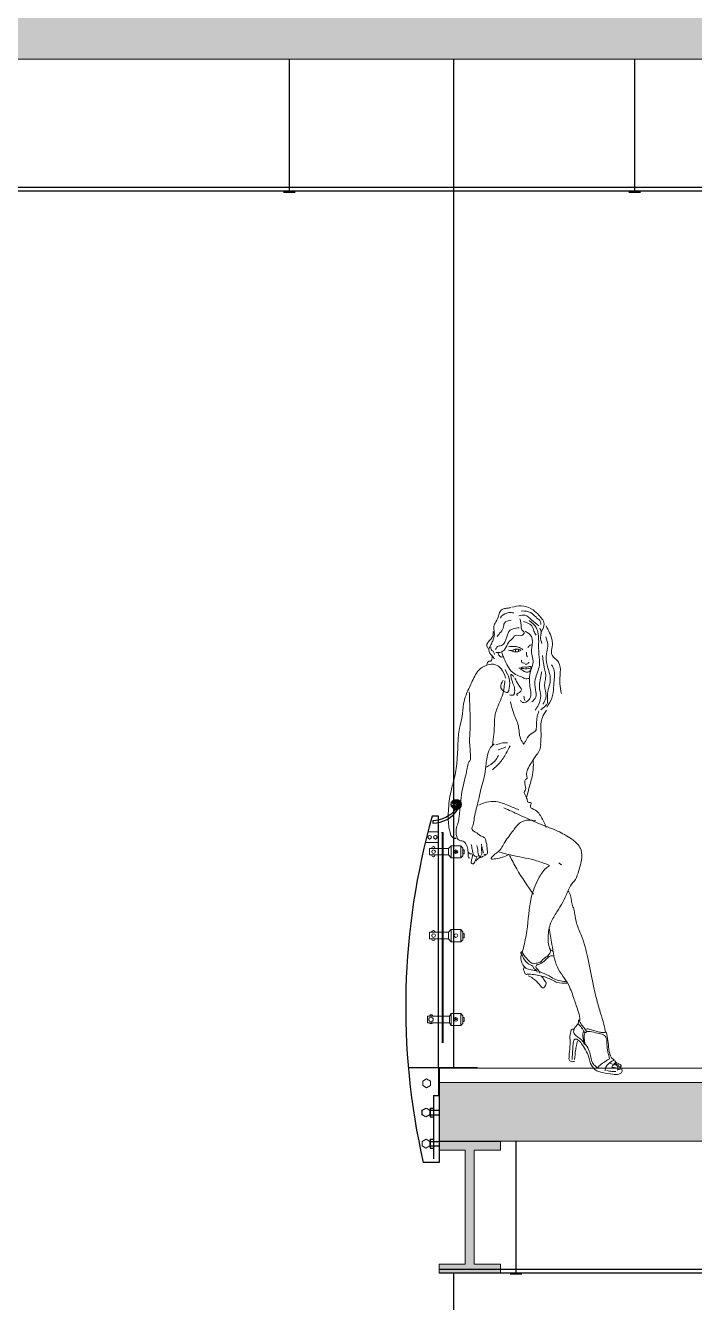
# Model space of a CAD drawing. Header units: millimetres. Extents: x 1135 to 1350, y 205 to 283.
# Drawn here: x 1310.189 to 1312.478, y 224.348 to 228.715 of the extents above; entities that cross this region are included whole.
import ezdxf

# ---------------------------------------------------------------- set-up
doc = ezdxf.new("R2010")
doc.units = ezdxf.units.MM
doc.header["$LTSCALE"] = 10
doc.layers.get('0').update_dxf_attribs({"color": 90})
for name, color, linetype in [('CIEL', 8, 'Continuous'), ('ESCALERA', 90, 'Continuous'), ('FONDO', 8, 'Continuous')]:
    doc.layers.add(name, color=color, linetype=linetype)
for name, color, linetype, lineweight in [('cinza 03', 252, 'Continuous', 13), ('HACHT', 90, 'Continuous', 9), ('linha estutura', 252, 'Continuous', 13), ('Pilares', 16, 'Continuous', 20), ('pn 02', 16, 'Continuous', 20), ('PN-03', 180, 'Continuous', 30), ('TEXTOS', 90, 'Continuous', 9)]:
    doc.layers.add(name, color=color, linetype=linetype, lineweight=lineweight)

# ---------------------------------------------------------------- blocks, each defined once
blk = doc.blocks.new('VIGA')
at = {"layer": 'Pilares'}
blk.add_hatch(color=256, dxfattribs=at).paths.add_polyline_path([(0.21, 0), (0, 0), (0, -0.03), (0.09, -0.03), (0.09, -0.42), (0, -0.42), (0, -0.45), (0.21, -0.45), (0.21, -0.42), (0.12, -0.42), (0.12, -0.03), (0.21, -0.03)])
at = {"layer": 'Pilares', "linetype": 'Continuous'}
for p, q in [((0, -0.03), (0.09, -0.03)), ((0.09, -0.03), (0.09, -0.42)), ((0.12, -0.03), (0.12, -0.42)), ((0.12, -0.03), (0.21, -0.03)), ((0, -0.42), (0.09, -0.42)), ((0.12, -0.42), (0.21, -0.42))]:
    blk.add_line(p, q, dxfattribs=at)
for points in [[(0.21, -0.03), (0.21, 0), (0, 0), (0, -0.03)], [(0, -0.42), (0, -0.45), (0.21, -0.45), (0.21, -0.42)]]:
    blk.add_lwpolyline(points, dxfattribs=at)

msp = doc.modelspace()

# ---------------------------------------------------------------- hatches: boundary and pattern name
at = {"layer": 'cinza 03'}
h = msp.add_hatch(dxfattribs=at)
h.set_pattern_fill('LINE', color=256, scale=0.014873, angle=90, style=0)
h.set_pattern_definition([(90, (-1952.9160344, -1205.7779192), (0.0018591344764, 1e-19), [])])
h.paths.add_polyline_path([(1311.6193, 225.8898), (1311.6126, 225.8898), (1311.6126, 225.9549), (1311.6193, 225.9549)])
h.paths.add_polyline_path([(1311.6193, 225.3161), (1311.6126, 225.3161), (1311.6126, 225.8898), (1311.6193, 225.8898)])
h.paths.add_polyline_path([(1311.6193, 225.2365), (1311.6126, 225.2365), (1311.6126, 225.3161), (1311.6193, 225.3161)])
h = msp.add_hatch(color=256, dxfattribs=at)
edge = h.paths.add_edge_path()
edge.add_arc((1311.6618, 225.8898), 0.00205, 0, 360)
at = {"layer": 'ESCALERA', "ltscale": 0.1}
h = msp.add_hatch(color=256, dxfattribs=at)
h.paths.add_polyline_path([(1311.6618, 226.0686, -0.429246), (1311.6799, 226.0514, -0.019142), (1311.6798, 226.0501), (1311.6618, 226.0501)])
h.paths.add_polyline_path([(1311.6618, 226.0686), (1311.6618, 226.0501), (1311.6456, 226.0501, -0.019142), (1311.6456, 226.0514, -0.399339)])
h.paths.add_polyline_path([(1311.6618, 226.0501), (1311.6798, 226.0501, -0.406762), (1311.6618, 226.0343)])
h.paths.add_polyline_path([(1311.6456, 226.0514, -0.060174), (1311.646, 226.0555), (1311.6618, 226.0479), (1311.6618, 226.0343, -0.399339)])
at = {"layer": 'HACHT'}
h = msp.add_hatch(color=256, dxfattribs=at)
h.paths.add_polyline_path([(1314.7287, 228.8), (1306.7287, 228.8), (1306.7287, 228.6), (1306.8337, 228.6), (1314.7287, 228.6)])
h.paths.add_polyline_path([(1306.7287, 228.8), (1303.7287, 228.8), (1303.7287, 228.6), (1306.7287, 228.6)])
h.paths.add_polyline_path([(1317.4037, 228.8), (1314.7287, 228.8), (1314.7287, 228.6), (1314.8337, 228.6), (1317.4037, 228.6)])
h.paths.add_polyline_path([(1322.7287, 229.0833), (1322.7287, 229.4059), (1322.6587, 229.4059), (1322.6587, 229.2206), (1322.3887, 229.2206), (1322.3887, 229.0353), (1322.1187, 229.0353), (1322.1187, 228.8), (1318.2287, 228.8), (1318.2287, 228.6), (1322.0244, 228.6)])
h.paths.add_polyline_path([(1324.6001, 230.3676), (1325.4787, 230.3676), (1325.4787, 230.5176), (1324.2787, 230.5176), (1324.2787, 230.3324), (1324.0087, 230.3324), (1324.0087, 230.1471), (1323.7387, 230.1471), (1323.7387, 229.9618), (1323.4687, 229.9618), (1323.4687, 229.7765), (1323.1987, 229.7765), (1323.1987, 229.5912), (1322.9287, 229.5912), (1322.9287, 229.4059), (1322.7287, 229.4059), (1322.7287, 229.0833)])
h.paths.add_polyline_path([(1314.7287, 231.95), (1306.7287, 231.95), (1306.7287, 231.8), (1306.8087, 231.8), (1314.7287, 231.8)])
msp.add_hatch(color=256, dxfattribs=at).paths.add_polyline_path([(1314.7287, 225.1), (1311.6037, 225.1), (1311.6037, 224.9), (1314.7287, 224.9)])

# ---------------------------------------------------------------- linework, layer by layer
msp.add_spline([(1311.6443, 225.9448), (1311.6528, 225.9369), (1311.6628, 225.9357)], degree=3)
at = {"layer": 'CIEL'}
for p, q in [((1304.0097, 228.1625), (1317.2227, 228.1625)), ((1304.0097, 228.15), (1317.2227, 228.15)), ((1311.0719, 228.1457), (1311.1117, 228.1457)), ((1312.2531, 228.1457), (1312.2929, 228.1457)), ((1311.6037, 224.4625), (1316.7227, 224.4625)), ((1311.6037, 224.45), (1316.7227, 224.45)), ((1311.8473, 224.4457), (1311.8871, 224.4457))]:
    msp.add_line(p, q, dxfattribs=at)
at = {"layer": 'cinza 03'}
for p, q in [((1311.6015, 225.9574), (1311.5659, 225.9574)), ((1311.6181, 225.9549), (1311.6126, 225.9549)), ((1311.6015, 225.9214), (1311.5568, 225.9214)), ((1311.6361, 225.9012), (1311.5715, 225.9012)), ((1311.5715, 225.9012), (1311.5715, 225.8786)), ((1311.6454, 225.9104), (1311.6361, 225.9012)), ((1311.6361, 225.8786), (1311.6361, 225.9012)), ((1311.6783, 225.9104), (1311.6454, 225.9104)), ((1311.6454, 225.9104), (1311.6454, 225.8689)), ((1311.685, 225.9022), (1311.6783, 225.9104)), ((1311.6783, 225.9104), (1311.6783, 225.8689)), ((1311.685, 225.9022), (1311.685, 225.8754)), ((1311.6895, 225.8966), (1311.685, 225.8966)), ((1311.6895, 225.8966), (1311.6895, 225.8825)), ((1311.5715, 225.8786), (1311.6361, 225.8786)), ((1311.6361, 225.8786), (1311.6454, 225.8689)), ((1311.6783, 225.8689), (1311.6454, 225.8689)), ((1311.6783, 225.8689), (1311.685, 225.8754)), ((1311.6895, 225.8825), (1311.685, 225.8825)), ((1311.6361, 225.6144), (1311.5715, 225.6144)), ((1311.5715, 225.6144), (1311.5715, 225.5918)), ((1311.5715, 225.5918), (1311.6361, 225.5918)), ((1311.6454, 225.6236), (1311.6361, 225.6144)), ((1311.6361, 225.5918), (1311.6361, 225.6144)), ((1311.6361, 225.5918), (1311.6454, 225.5821)), ((1311.6783, 225.6236), (1311.6454, 225.6236)), ((1311.6454, 225.6236), (1311.6454, 225.5821)), ((1311.685, 225.6154), (1311.6783, 225.6236)), ((1311.6783, 225.6236), (1311.6783, 225.5821)), ((1311.6783, 225.5821), (1311.685, 225.5886)), ((1311.685, 225.6154), (1311.685, 225.5886)), ((1311.6895, 225.6098), (1311.685, 225.6098)), ((1311.6895, 225.5957), (1311.685, 225.5957)), ((1311.6895, 225.6098), (1311.6895, 225.5957)), ((1311.6783, 225.5821), (1311.6454, 225.5821)), ((1311.5644, 225.3274), (1311.6401, 225.3274)), ((1311.5644, 225.3274), (1311.5644, 225.3047)), ((1311.6454, 225.337), (1311.6401, 225.3274)), ((1311.6401, 225.3047), (1311.6401, 225.3274)), ((1311.6454, 225.337), (1311.6454, 225.2954)), ((1311.6783, 225.337), (1311.6454, 225.337)), ((1311.685, 225.3287), (1311.6783, 225.337)), ((1311.6783, 225.337), (1311.6783, 225.2954)), ((1311.685, 225.3287), (1311.685, 225.3019)), ((1311.6895, 225.3232), (1311.685, 225.3232)), ((1311.6895, 225.3232), (1311.6895, 225.3091)), ((1311.5644, 225.3047), (1311.6401, 225.3047)), ((1311.6454, 225.2954), (1311.6401, 225.3047)), ((1311.6783, 225.2954), (1311.6454, 225.2954)), ((1311.6783, 225.2954), (1311.685, 225.3019)), ((1311.6895, 225.3091), (1311.685, 225.3091))]:
    msp.add_line(p, q, dxfattribs=at)
for points in [[(1311.5717, 225.9455), (1311.5771, 225.9424), (1311.5771, 225.9362), (1311.5717, 225.933), (1311.5663, 225.9362), (1311.5663, 225.9424)], [(1311.5914, 225.9455), (1311.5968, 225.9424), (1311.5968, 225.9362), (1311.5914, 225.933), (1311.586, 225.9362), (1311.586, 225.9424)]]:
    msp.add_lwpolyline(points, close=True, dxfattribs=at)
for centre, radius in [((1311.5717, 225.9393), 0.00624), ((1311.5914, 225.9393), 0.00624), ((1311.5849, 225.89), 0.00624), ((1311.6618, 225.8898), 0.00624), ((1311.6618, 225.8898), 0.00205), ((1311.5849, 225.6031), 0.00624), ((1311.6618, 225.6029), 0.00624), ((1311.5764, 225.3161), 0.00764), ((1311.6618, 225.3163), 0.00624), ((1311.6618, 225.3163), 0.00205)]:
    msp.add_circle(centre, radius, dxfattribs=at)
for centre, radius, start, end in [((1311.8703, 226.578), 0.00557, 125.7061, 246.5369), ((1311.8703, 226.578), 0.00557, 314.7034, 57.7289), ((1311.8941, 226.2584), 0.0574, 324.0798, 357.7892), ((1311.5845, 225.901), 0.00604, 1.5964, 178.4036), ((1311.5845, 225.8787), 0.00604, 180.7566, 359.2434), ((1311.5845, 225.6142), 0.00604, 1.5964, 178.4036), ((1311.5845, 225.5919), 0.00604, 180.7566, 359.2434), ((1311.5768, 225.3274), 0.00487, 359.7703, 180.2297), ((1311.5761, 225.3057), 0.00487, 191.1496, 348.8504)]:
    msp.add_arc(centre, radius, start, end, dxfattribs=at)
for points in [[(1311.8497, 226.7245), (1311.8375, 226.7227), (1311.8239, 226.7203), (1311.8108, 226.7077), (1311.8056, 226.6913), (1311.7958, 226.6716), (1311.792, 226.6641), (1311.792, 226.6448), (1311.793, 226.6336), (1311.7873, 226.6102), (1311.7812, 226.5975), (1311.7737, 226.5797), (1311.785, 226.5595), (1311.7939, 226.5492)], [(1311.853, 226.7258), (1311.8843, 226.7304), (1311.9194, 226.7205), (1311.9415, 226.7029), (1311.9629, 226.6686), (1311.9515, 226.6373)], [(1311.8507, 226.6816), (1311.8273, 226.6716), (1311.8233, 226.6545), (1311.8111, 226.6367), (1311.8027, 226.6261)], [(1311.8592, 226.7063), (1311.8423, 226.7072), (1311.818, 226.6957), (1311.8136, 226.6888)], [(1311.9454, 226.6617), (1311.9206, 226.6828), (1311.898, 226.6983), (1311.8769, 226.6964)], [(1311.8943, 226.6416), (1311.8858, 226.6519), (1311.8849, 226.6598), (1311.8835, 226.6739), (1311.8807, 226.6861)], [(1311.8851, 226.7128), (1311.8957, 226.7128), (1311.9229, 226.7038), (1311.9385, 226.6888), (1311.951, 226.6763), (1311.9519, 226.6666)], [(1311.8929, 226.6772), (1311.9055, 226.6725), (1311.9215, 226.6617), (1311.9285, 226.6434), (1311.936, 226.6303)], [(1311.9125, 226.68), (1311.9362, 226.6564), (1311.9446, 226.6098), (1311.9454, 226.5641), (1311.9469, 226.5275), (1311.9331, 226.4794), (1311.9339, 226.4436), (1311.9354, 226.4184), (1311.9209, 226.4024)], [(1311.7709, 226.5853), (1311.7672, 226.5961), (1311.7733, 226.6078), (1311.7822, 226.6181), (1311.7887, 226.6294), (1311.7892, 226.6425)], [(1311.8776, 226.6554), (1311.8579, 226.652), (1311.8473, 226.6473), (1311.8354, 226.6248), (1311.8173, 226.5952), (1311.8036, 226.5911), (1311.7974, 226.5818)], [(1311.8965, 226.6396), (1311.8866, 226.6289), (1311.8645, 226.6289), (1311.8568, 226.6213), (1311.8416, 226.6053), (1311.8293, 226.5824), (1311.8156, 226.5725), (1311.798, 226.5709)], [(1311.8987, 226.6439), (1311.9195, 226.6259), (1311.9211, 226.5872), (1311.9211, 226.5648), (1311.9255, 226.5425), (1311.9155, 226.5017), (1311.9159, 226.4481), (1311.9119, 226.4097), (1311.8887, 226.4005), (1311.8819, 226.4077)], [(1311.9485, 226.6545), (1311.9532, 226.6404), (1311.951, 226.6236), (1311.9557, 226.6017)], [(1311.9697, 226.662), (1311.9904, 226.6137), (1311.9912, 226.5908), (1311.9889, 226.5664), (1312.0125, 226.5374), (1312.0186, 226.5038), (1312.0171, 226.4642), (1312.0224, 226.4306)], [(1311.7808, 226.5905), (1311.7817, 226.5811), (1311.7906, 226.5731), (1311.7934, 226.5642)], [(1311.8905, 226.5806), (1311.8822, 226.5863), (1311.8672, 226.5912), (1311.8509, 226.5916), (1311.8417, 226.5903)], [(1311.9231, 226.5992), (1311.916, 226.5958), (1311.9073, 226.5877)], [(1311.969, 226.6251), (1311.9759, 226.5923), (1311.9713, 226.5664), (1311.9736, 226.529), (1311.9843, 226.4764), (1311.9744, 226.4245), (1311.9744, 226.3986), (1311.9522, 226.3749)], [(1311.785, 226.5577), (1311.7812, 226.5419), (1311.7745, 226.5411), (1311.7669, 226.5299)], [(1311.8064, 226.5687), (1311.8087, 226.5618), (1311.8164, 226.5557), (1311.8217, 226.5557)], [(1311.8413, 226.5792), (1311.8508, 226.5776), (1311.8646, 226.5819), (1311.8784, 226.5812), (1311.8836, 226.5776)], [(1311.8527, 226.5753), (1311.8597, 226.5736), (1311.8707, 226.5731), (1311.8808, 226.5767)], [(1311.8869, 226.545), (1311.8861, 226.5416), (1311.8875, 226.5365), (1311.8913, 226.5353), (1311.896, 226.5345)], [(1311.9025, 226.5721), (1311.9033, 226.563), (1311.9059, 226.5557)], [(1311.9576, 226.5603), (1311.9637, 226.5198), (1311.9683, 226.4825), (1311.9652, 226.4649), (1311.966, 226.4489), (1311.969, 226.4146), (1311.9591, 226.394)], [(1311.8316, 226.4833), (1311.8158, 226.5156), (1311.797, 226.5291), (1311.7677, 226.5276), (1311.7399, 226.5103), (1311.715, 226.4675), (1311.6962, 226.4254), (1311.688, 226.3953), (1311.6827, 226.3518), (1311.6737, 226.3119), (1311.6699, 226.2856), (1311.6677, 226.2368), (1311.6662, 226.2157), (1311.6647, 226.1894), (1311.6534, 226.1305), (1311.6428, 226.0876), (1311.6353, 226.02), (1311.6391, 225.9651), (1311.6443, 225.9448)], [(1311.8233, 226.4763), (1311.8157, 226.4502), (1311.8385, 226.4342), (1311.8438, 226.4474), (1311.8434, 226.4819), (1311.8297, 226.5123)], [(1311.8763, 226.5172), (1311.8814, 226.5177), (1311.888, 226.5204), (1311.9032, 226.521)], [(1311.8818, 226.5141), (1311.8869, 226.5118), (1311.8928, 226.5079), (1311.9027, 226.504), (1311.9113, 226.5053), (1311.9167, 226.5108), (1311.9185, 226.5136)], [(1311.8849, 226.516), (1311.8931, 226.516), (1311.9016, 226.5152), (1311.9093, 226.5158), (1311.9159, 226.5176), (1311.9191, 226.5182)], [(1311.8986, 226.5314), (1311.9012, 226.5308), (1311.9051, 226.5316)], [(1311.9032, 226.521), (1311.9077, 226.5216), (1311.9122, 226.523), (1311.9206, 226.5211)], [(1311.9063, 226.5335), (1311.9103, 226.5359), (1311.9126, 226.5367)], [(1311.9331, 226.3741), (1311.9438, 226.3925), (1311.9515, 226.423), (1311.9469, 226.4527), (1311.9538, 226.5015), (1311.9538, 226.5046)], [(1311.9728, 226.3841), (1311.9896, 226.4153), (1311.9957, 226.4512), (1311.998, 226.4802), (1311.998, 226.5092), (1311.9889, 226.529)], [(1311.7866, 226.2553), (1311.7914, 226.2913), (1311.793, 226.3206), (1311.7959, 226.3599), (1311.8109, 226.4001), (1311.8217, 226.429), (1311.8289, 226.4742)], [(1311.845, 226.4266), (1311.8578, 226.4254), (1311.8626, 226.4398), (1311.851, 226.4827), (1311.8502, 226.4963), (1311.8602, 226.4871)], [(1311.8634, 226.4827), (1311.8766, 226.4594), (1311.8839, 226.4382), (1311.8702, 226.4258), (1311.8726, 226.4242)], [(1311.7074, 226.4369), (1311.7096, 226.3714), (1311.7104, 226.321), (1311.7085, 226.2626), (1311.7115, 226.21), (1311.7111, 226.2056), (1311.7055, 226.1958), (1311.6999, 226.1749), (1311.6961, 226.1558), (1311.6823, 226.0947), (1311.6774, 226.0547), (1311.6725, 226.009), (1311.6692, 225.9901), (1311.6639, 225.9729), (1311.6628, 225.9486), (1311.6665, 225.934)], [(1311.8935, 226.4214), (1311.8973, 226.4069)], [(1311.8482, 226.4023), (1311.8592, 226.3629), (1311.8752, 226.3201), (1311.8827, 226.2762), (1311.8941, 226.258)], [(1311.7566, 225.881), (1311.7623, 225.8801), (1311.7682, 225.8826), (1311.7693, 225.8903), (1311.7668, 225.9142), (1311.7636, 225.9289), (1311.7621, 225.9346), (1311.7575, 225.9387), (1311.7457, 225.9446), (1311.7278, 225.9568), (1311.7171, 225.9652), (1311.7164, 225.9698), (1311.7194, 225.9779), (1311.7234, 225.9983), (1311.7369, 226.0584), (1311.7521, 226.1233), (1311.7602, 226.1541), (1311.7646, 226.1918), (1311.7682, 226.2126), (1311.777, 226.2411), (1311.7923, 226.2587)], [(1311.8466, 226.2522), (1311.8337, 226.2264), (1311.8104, 226.1928), (1311.7864, 226.1696)], [(1311.7984, 226.2556), (1311.8225, 226.2616), (1311.838, 226.2625)], [(1311.832, 226.2479), (1311.8061, 226.2376)], [(1311.807, 226.2186), (1311.7941, 226.1997), (1311.7657, 226.1791)], [(1311.7399, 226.0492), (1311.7657, 226.0587), (1311.7984, 226.0612), (1311.8406, 226.0483), (1311.8767, 226.0329)], [(1311.8414, 225.8785), (1311.8204, 225.871), (1311.7978, 225.8658), (1311.782, 225.8658), (1311.7918, 225.8785), (1311.8076, 225.8906), (1311.8294, 225.9229), (1311.858, 225.9627), (1311.8828, 225.9898), (1311.9106, 225.998), (1311.9347, 225.995)], [(1311.6665, 225.934), (1311.6732, 225.9287), (1311.69, 225.9238), (1311.6949, 225.9168), (1311.7025, 225.8984), (1311.7041, 225.8872), (1311.7108, 225.8826), (1311.7157, 225.8826)], [(1311.7138, 225.9149), (1311.7172, 225.8981), (1311.7209, 225.8826), (1311.7264, 225.8743), (1311.734, 225.8746)], [(1311.7334, 225.9113), (1311.7355, 225.9009), (1311.7374, 225.8832), (1311.7407, 225.874), (1311.7462, 225.8756)], [(1311.7487, 225.9152), (1311.7517, 225.9009), (1311.756, 225.8862)], [(1311.7487, 225.9052), (1311.7493, 225.8933), (1311.7499, 225.8817), (1311.7493, 225.8783)], [(1311.719, 225.881), (1311.7175, 225.8699), (1311.7143, 225.8598), (1311.7141, 225.8515), (1311.7218, 225.8482), (1311.7242, 225.8515), (1311.7297, 225.8639), (1311.7343, 225.8728)], [(1311.73, 225.8587), (1311.7349, 225.8636), (1311.7472, 225.8749)], [(1311.7435, 225.8685), (1311.7557, 225.8745), (1311.7655, 225.8794)], [(1311.8102, 225.8884), (1311.8615, 225.8756), (1311.9374, 225.8591), (1311.9795, 225.8436)], [(1311.8447, 225.8771), (1311.8695, 225.831), (1311.9267, 225.744)], [(1312.0134, 225.8518), (1312.0234, 225.8445)], [(1311.8928, 225.5601), (1311.9041, 225.6189), (1311.9192, 225.7327), (1311.9437, 225.7972), (1311.97, 225.8335), (1311.9819, 225.8426)], [(1311.8869, 225.5468), (1311.8846, 225.5466), (1311.8837, 225.5431), (1311.8857, 225.5406)], [(1311.8855, 225.5411), (1311.8961, 225.5204), (1311.9168, 225.5025), (1311.925, 225.4982), (1311.9273, 225.4929), (1311.9356, 225.4846), (1311.9393, 225.4793), (1311.9393, 225.4773)], [(1311.8956, 225.4936), (1311.8929, 225.4897), (1311.8949, 225.4807), (1311.9005, 225.4706), (1311.9057, 225.4706), (1311.9278, 225.4695), (1311.9507, 225.4658), (1311.9896, 225.4511), (1312.0072, 225.4428), (1312.041, 225.4398)], [(1311.9083, 225.4657), (1311.925, 225.4565), (1311.9471, 225.4352), (1311.9574, 225.4237)], [(1311.9544, 225.4636), (1311.9595, 225.4568), (1311.9671, 225.4464), (1311.9694, 225.4441)], [(1311.9694, 225.4441), (1311.97, 225.4389), (1311.9675, 225.4317), (1311.9645, 225.4265), (1311.9574, 225.4237)], [(1312.0546, 225.2738), (1312.0562, 225.2796), (1312.0652, 225.2841)], [(1312.082, 225.3152), (1312.0814, 225.3109), (1312.0798, 225.3038), (1312.0855, 225.2954), (1312.0964, 225.2796), (1312.1035, 225.2714), (1312.106, 225.2714), (1312.1084, 225.2738), (1312.1076, 225.2768)], [(1312.082, 225.3152), (1312.0861, 225.306), (1312.097, 225.2907), (1312.1024, 225.2836), (1312.1076, 225.2768)], [(1312.0546, 225.2738), (1312.0522, 225.2636), (1312.0522, 225.2407), (1312.0498, 225.2051), (1312.0483, 225.1812)], [(1312.0751, 225.2485), (1312.0683, 225.2485), (1312.0629, 225.2363), (1312.061, 225.2134), (1312.059, 225.1794)], [(1312.0673, 225.1788), (1312.0712, 225.2139), (1312.0746, 225.2319), (1312.0771, 225.2421)], [(1312.0729, 225.2603), (1312.0849, 225.2514), (1312.1058, 225.2294), (1312.1175, 225.208), (1312.1292, 225.1676), (1312.139, 225.1559), (1312.1487, 225.149)], [(1312.0751, 225.2485), (1312.0849, 225.2407), (1312.0975, 225.2241), (1312.1117, 225.1992), (1312.1224, 225.1656), (1312.138, 225.1442), (1312.1639, 225.1344), (1312.198, 225.1286), (1312.2185, 225.1286), (1312.2277, 225.1339)], [(1312.0989, 225.2768), (1312.0967, 225.2719), (1312.0967, 225.2526), (1312.1, 225.23)], [(1312.1046, 225.2281), (1312.1008, 225.2463), (1312.1011, 225.2659), (1312.1032, 225.2722)], [(1312.1076, 225.2755), (1312.1204, 225.2747), (1312.1457, 225.2692), (1312.1667, 225.263), (1312.176, 225.2526), (1312.1782, 225.2311), (1312.1874, 225.1814)], [(1312.0483, 225.1812), (1312.0534, 225.1734), (1312.0602, 225.1717), (1312.0669, 225.1723)], [(1312.1897, 225.165), (1312.2049, 225.1614), (1312.2146, 225.1559), (1312.2146, 225.1427)], [(1312.2, 225.1598), (1312.1975, 225.1578), (1312.1954, 225.1535), (1312.1963, 225.1529), (1312.2001, 225.152), (1312.2052, 225.1508), (1312.2098, 225.1508)], [(1312.2024, 225.1661), (1312.2038, 225.1639), (1312.2067, 225.1619)], [(1312.2052, 225.1745), (1312.2101, 225.1691), (1312.2183, 225.164), (1312.2235, 225.162), (1312.2264, 225.1582), (1312.2256, 225.1547), (1312.2244, 225.1525)], [(1312.2056, 225.1684), (1312.2087, 225.1651), (1312.2133, 225.1615), (1312.2189, 225.1599)], [(1312.2176, 225.1447), (1312.2211, 225.145), (1312.2243, 225.148), (1312.2235, 225.1516), (1312.2207, 225.1548), (1312.2158, 225.1567)], [(1312.2263, 225.1504), (1312.2286, 225.148), (1312.2297, 225.1421), (1312.2295, 225.1369), (1312.2277, 225.1339)], [(1312.1775, 225.1417), (1312.1951, 225.1383), (1312.2087, 225.1383)]]:
    msp.add_spline(points, degree=3, dxfattribs=at)
for points, knots in [([(1311.8186, 226.5708), (1311.8203, 226.5659), (1311.825, 226.5518), (1311.8352, 226.5303), (1311.849, 226.5068), (1311.8696, 226.4928), (1311.8865, 226.4876), (1311.8988, 226.4803), (1311.907, 226.4814), (1311.9123, 226.4822), (1311.9129, 226.4822)], [0, 0, 0, 0, 2.747753, 7.76383, 12.408811, 16.784181, 20.36461, 21.681587, 24.135206, 24.438173, 24.438173, 24.438173, 24.438173]), ([(1311.9453, 226.3716), (1311.9433, 226.3654), (1311.9368, 226.3448), (1311.9372, 226.3218), (1311.9356, 226.3059), (1311.9355, 226.3048)], [0, 0, 0, 0, 3.428463, 11.253443, 11.811227, 11.811227, 11.811227, 11.811227]), ([(1311.9716, 226.3742), (1311.9662, 226.3659), (1311.9568, 226.3514), (1311.95, 226.3234), (1311.9541, 226.2922), (1311.9519, 226.2687), (1311.9514, 226.2562)], [0, 0, 0, 0, 5.102086, 9.009601, 14.774021, 21.323103, 21.323103, 21.323103, 21.323103]), ([(1311.893, 226.2572), (1311.895, 226.2605), (1311.9023, 226.2719), (1311.9117, 226.2924), (1311.9307, 226.2983), (1311.9353, 226.3046), (1311.9355, 226.3048)], [0, 0, 0, 0, 2.016052, 7.128975, 11.160451, 11.293127, 11.293127, 11.293127, 11.293127]), ([(1311.9405, 226.2248), (1311.9396, 226.2235), (1311.9321, 226.2131), (1311.9202, 226.1957), (1311.9071, 226.1734), (1311.9007, 226.1553), (1311.9077, 226.1391), (1311.8963, 226.1374), (1311.8971, 226.1183), (1311.9041, 226.1033), (1311.8927, 226.0929), (1311.8983, 226.0849), (1311.9015, 226.0774), (1311.906, 226.0683), (1311.9051, 226.0567), (1311.9233, 226.0597), (1311.9102, 226.0393), (1311.9371, 226.0332), (1311.9514, 226.013), (1311.963, 225.9915), (1311.9688, 225.9759), (1311.9701, 225.9726)], [4.037049, 4.037049, 4.037049, 4.037049, 4.873636, 10.723395, 15.062069, 18.401388, 20.501092, 22.724512, 24.719669, 28.127557, 30.177908, 31.056629, 32.814071, 34.4709, 36.758364, 38.907547, 41.195012, 44.900717, 48.42612, 55.347837, 57.172262, 57.172262, 57.172262, 57.172262]), ([(1311.9027, 226.075), (1311.9056, 226.0855), (1311.9127, 226.1115), (1311.9237, 226.1484), (1311.9269, 226.1813), (1311.9261, 226.1982), (1311.9257, 226.2035)], [0.336252, 0.336252, 0.336252, 0.336252, 6.041574, 14.418684, 20.411296, 23.228444, 23.228444, 23.228444, 23.228444]), ([(1311.8256, 226.0394), (1311.843, 226.0317), (1311.8858, 226.0126), (1311.946, 225.9841), (1312.0086, 225.9628), (1312.0506, 225.9385), (1312.0791, 225.9169), (1312.0934, 225.8916), (1312.0924, 225.8656), (1312.0863, 225.8393), (1312.0789, 225.8149), (1312.0712, 225.7923), (1312.0526, 225.7757), (1312.0382, 225.7369), (1312.0148, 225.6936), (1311.9818, 225.6458), (1311.976, 225.6005), (1311.9775, 225.5662), (1311.9851, 225.5537), (1311.9854, 225.5533)], [0, 0, 0, 0, 9.912631, 24.522098, 34.815671, 44.323758, 49.894881, 53.177588, 59.139331, 62.865279, 67.323156, 72.564266, 74.918167, 80.087153, 93.684017, 100.989091, 109.838279, 117.385328, 117.66801, 117.66801, 117.66801, 117.66801]), ([(1311.7037, 225.8878), (1311.7038, 225.8846), (1311.7039, 225.8786), (1311.7028, 225.8693), (1311.7071, 225.868), (1311.7085, 225.8676)], [0.597491, 0.597491, 0.597491, 0.597491, 2.378209, 3.814945, 4.521357, 4.521357, 4.521357, 4.521357]), ([(1312.1736, 225.2722), (1312.1716, 225.2826), (1312.1679, 225.2989), (1312.1583, 225.3315), (1312.1431, 225.3799), (1312.1288, 225.4463), (1312.114, 225.5221), (1312.0973, 225.5926), (1312.0738, 225.6398), (1312.0692, 225.6712), (1312.0654, 225.6937), (1312.0579, 225.7098), (1312.0561, 225.7257), (1312.054, 225.7418), (1312.0489, 225.7508), (1312.0451, 225.7562)], [20.652878, 20.652878, 20.652878, 20.652878, 22.686497, 29.870981, 38.53985, 49.269117, 65.282862, 79.018937, 86.953265, 92.586781, 95.533259, 98.840237, 101.764543, 103.839317, 107.223484, 107.223484, 107.223484, 107.223484]), ([(1311.9808, 225.629), (1311.984, 225.6105), (1311.9916, 225.5657), (1312.0008, 225.4941), (1312.0476, 225.4413), (1312.0654, 225.3863), (1312.0785, 225.3479), (1312.0869, 225.3217), (1312.0843, 225.3117), (1312.0839, 225.3106)], [1.100568, 1.100568, 1.100568, 1.100568, 11.002813, 24.927157, 37.683318, 46.676787, 54.672547, 59.489564, 60.133196, 60.133196, 60.133196, 60.133196]), ([(1311.8857, 225.5406), (1311.8847, 225.5372), (1311.8823, 225.5261), (1311.8864, 225.5078), (1311.8995, 225.4892), (1311.9196, 225.4857), (1311.9323, 225.4833), (1311.9381, 225.482)], [3.601275, 3.601275, 3.601275, 3.601275, 5.44074, 9.519847, 13.050049, 16.569138, 19.706807, 19.706807, 19.706807, 19.706807]), ([(1311.9854, 225.5533), (1311.9854, 225.5505), (1311.9846, 225.542), (1311.9749, 225.5323), (1311.9613, 225.5246), (1311.9523, 225.511), (1311.9381, 225.5088), (1311.9257, 225.5051), (1311.914, 225.5131), (1311.9011, 225.527), (1311.8925, 225.539), (1311.8869, 225.5468)], [0.577654, 0.577654, 0.577654, 0.577654, 2.009887, 5.021938, 7.087237, 10.314537, 12.871475, 14.332145, 16.837658, 19.52549, 24.49442, 24.49442, 24.49442, 24.49442]), ([(1311.8928, 225.5601), (1311.891, 225.5555), (1311.8892, 225.5509), (1311.8875, 225.5461), (1311.8875, 225.546)], [0, 0, 0, 0, 2.559399, 2.621167, 2.621167, 2.621167, 2.621167]), ([(1311.9854, 225.5533), (1311.9869, 225.553), (1311.9903, 225.5523), (1311.9926, 225.55), (1311.9938, 225.5484)], [0, 0, 0, 0, 0.751693, 1.771296, 1.771296, 1.771296, 1.771296]), ([(1311.9484, 225.4743), (1311.9468, 225.4793), (1311.9441, 225.4874), (1311.9336, 225.493), (1311.9359, 225.5032), (1311.9511, 225.5055), (1311.9667, 225.517), (1311.9808, 225.5353), (1311.9933, 225.5331), (1311.9968, 225.5325)], [0, 0, 0, 0, 2.720237, 4.391545, 5.207366, 7.408701, 11.260391, 15.861986, 17.659741, 17.659741, 17.659741, 17.659741]), ([(1311.9465, 225.4799), (1311.9504, 225.4787), (1311.9646, 225.474), (1311.9843, 225.4621), (1312.0075, 225.449), (1312.026, 225.4466), (1312.0366, 225.4454), (1312.0394, 225.4451)], [21.217322, 21.217322, 21.217322, 21.217322, 23.383221, 29.129305, 33.138301, 37.212093, 38.701557, 38.701557, 38.701557, 38.701557]), ([(1312.08, 225.3025), (1312.0787, 225.3003), (1312.0742, 225.2943), (1312.0657, 225.2859), (1312.0622, 225.27), (1312.0694, 225.2634), (1312.0729, 225.2603)], [61.670835, 61.670835, 61.670835, 61.670835, 63.015786, 65.455622, 68.020667, 70.293927, 70.293927, 70.293927, 70.293927]), ([(1312.1027, 225.282), (1312.1054, 225.283), (1312.1127, 225.2857), (1312.1256, 225.28), (1312.1407, 225.2772), (1312.1545, 225.2718), (1312.1665, 225.2709), (1312.1731, 225.2721), (1312.1759, 225.2726)], [0, 0, 0, 0, 1.474043, 3.961455, 6.909545, 9.583383, 11.629883, 13.097247, 13.097247, 13.097247, 13.097247]), ([(1312.2038, 225.1778), (1312.1999, 225.1798), (1312.1884, 225.1879), (1312.1835, 225.225), (1312.1798, 225.2539), (1312.1759, 225.2726)], [1.870862, 1.870862, 1.870862, 1.870862, 4.104043, 9.388425, 19.61225, 19.61225, 19.61225, 19.61225]), ([(1312.1448, 225.149), (1312.1479, 225.1528), (1312.1555, 225.162), (1312.1697, 225.17), (1312.1801, 225.1784), (1312.1857, 225.1808), (1312.1874, 225.1815)], [0, 0, 0, 0, 2.525933, 6.18052, 8.44298, 9.405084, 9.405084, 9.405084, 9.405084]), ([(1312.2038, 225.1778), (1312.1999, 225.1758), (1312.1885, 225.17), (1312.174, 225.1576), (1312.1726, 225.1446), (1312.1722, 225.1403)], [0.207263, 0.207263, 0.207263, 0.207263, 2.509233, 6.956329, 9.205086, 9.205086, 9.205086, 9.205086])]:
    msp.add_open_spline(points, degree=3, knots=knots, dxfattribs=at)
at = {"layer": 'ESCALERA'}
for p, q in [((1311.6015, 226.0114), (1311.5805, 226.0114)), ((1311.583, 225.9965), (1311.583, 225.9871)), ((1311.6015, 225.1501), (1311.6015, 226.0114)), ((1311.6015, 225.1501), (1311.4989, 225.1501)), ((1311.6015, 225.1501), (1311.6015, 225.056)), ((1311.7351, 225.1501), (1311.6015, 225.1501)), ((1311.6037, 225.15), (1311.6037, 224.8272)), ((1311.5849, 225.056), (1311.5849, 224.8395)), ((1311.5849, 225.056), (1311.6037, 225.056)), ((1311.5735, 225.013), (1311.5849, 225.013)), ((1311.5735, 225.013), (1311.5735, 224.9829)), ((1311.5735, 225.0054), (1311.6037, 225.0054)), ((1311.5735, 224.9902), (1311.6037, 224.9902)), ((1311.5735, 224.9829), (1311.5849, 224.9829)), ((1311.5735, 224.9064), (1311.5849, 224.9064)), ((1311.5735, 224.9064), (1311.5735, 224.8763)), ((1311.5735, 224.8988), (1311.6037, 224.8988)), ((1311.5735, 224.8836), (1311.6037, 224.8836)), ((1311.5735, 224.8763), (1311.5849, 224.8763)), ((1311.6037, 224.8272), (1311.5497, 224.8272))]:
    msp.add_line(p, q, dxfattribs=at)
msp.add_lwpolyline([(1311.5721, 224.9902), (1311.559, 224.9828), (1311.5459, 224.9904), (1311.546, 225.0055), (1311.5592, 225.013), (1311.5722, 225.0054)], close=True, dxfattribs=at)
msp.add_circle((1311.6627, 226.0514), 0.0172, dxfattribs=at)
for centre, radius, start, end in [((1311.5803, 226.1005), 0.104, 271.4678, 321.7399), ((1311.5803, 226.0911), 0.104, 271.4678, 326.9748), ((1313.877, 225.3592), 2.3873, 164.1462, 192.8749)]:
    msp.add_arc(centre, radius, start, end, dxfattribs=at)
at = {"layer": 'FONDO'}
for p, q in [((1311.0918, 228.1457), (1311.0918, 228.6)), ((1312.273, 228.1457), (1312.273, 228.6)), ((1311.8672, 224.4457), (1311.8672, 224.9))]:
    msp.add_line(p, q, dxfattribs=at)
at = {"layer": 'linha estutura'}
msp.add_line((1311.6037, 225.15), (1311.6037, 224.9), dxfattribs=at)
at = {"layer": 'pn 02'}
for p, q in [((1303.7287, 228.6), (1317.4037, 228.6)), ((1311.6037, 225.15), (1317.2537, 225.15)), ((1311.6037, 225.1), (1318.3787, 225.1)), ((1311.6037, 224.9), (1318.3787, 224.9))]:
    msp.add_line(p, q, dxfattribs=at)
at = {"layer": 'PN-03'}
for p, q in [((1311.6537, 228.6), (1311.6537, 225.15)), ((1311.6537, 224.4488), (1311.6537, 220.95))]:
    msp.add_line(p, q, dxfattribs=at)
at = {"layer": 'TEXTOS', "ltscale": 0.1}
for points in [[(1311.5741, 225.09), (1311.561, 225.0826), (1311.5479, 225.0902), (1311.5481, 225.1053), (1311.5612, 225.1128), (1311.5742, 225.1051)], [(1311.5721, 224.8836), (1311.559, 224.8762), (1311.5459, 224.8838), (1311.546, 224.899), (1311.5592, 224.9064), (1311.5722, 224.8988)]]:
    msp.add_lwpolyline(points, close=True, dxfattribs=at)

# ---------------------------------------------------------------- block references
at = {"layer": 'linha estutura'}
msp.add_blockref('VIGA', (1311.6037, 224.8988), dxfattribs=at)

doc.saveas('drawing.dxf')
